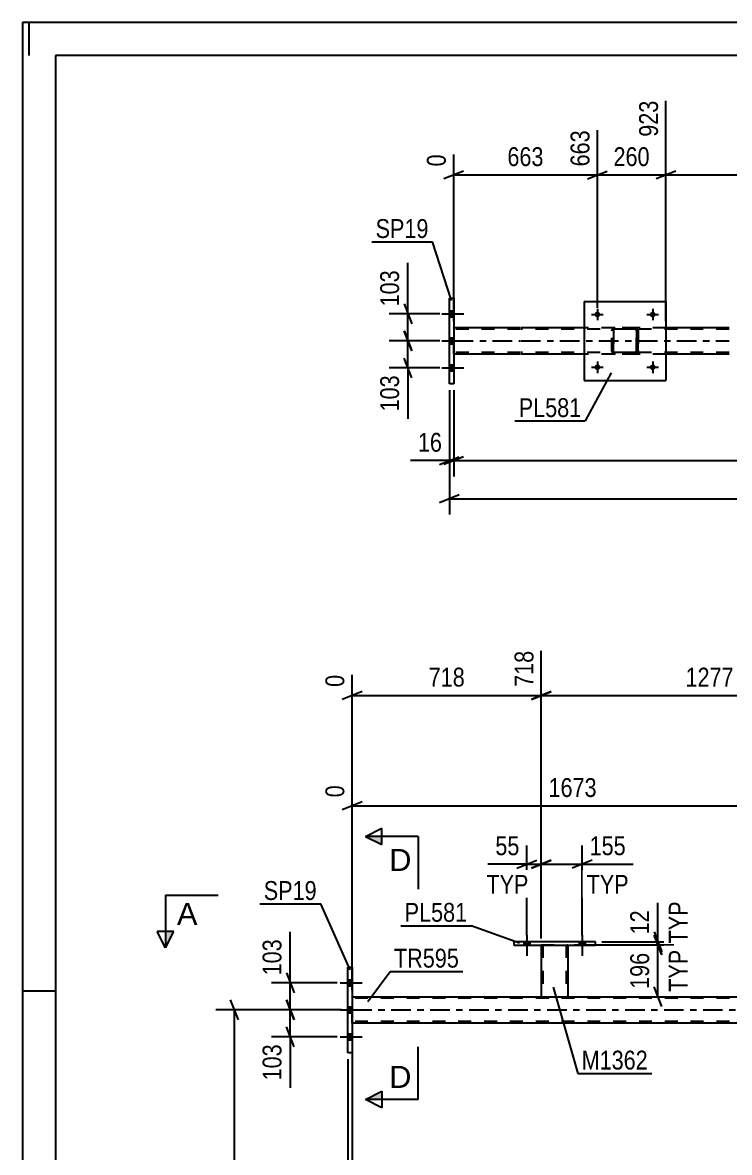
# Model space of a CAD drawing. Header units: millimetres. Extents: x 0 to 841, y 0 to 594.
# Drawn here: x 0 to 107.3, y 422.5 to 594 of the extents above; entities that cross this region are included whole.
import ezdxf

# ---------------------------------------------------------------- set-up
doc = ezdxf.new("R2010")
doc.units = ezdxf.units.MM
doc.linetypes.add('DXK_LINE_DOT2', pattern=[3.9198, 1.9599, -1.9599])
doc.linetypes.add('DXK_LINE_DOT3', pattern=[5.9187, 2.979, -0.9799, 0.9799, -0.9799])
doc.styles.add('Arial', font='ARIAL.TTF', dxfattribs={"height": 0.2})
doc.styles.add('Arial Narrow', font='ARIALN.TTF', dxfattribs={"height": 0.2})

# ---------------------------------------------------------------- blocks, each defined once
blk = doc.blocks.new('Unknown-103655217-1133 - 12577')
at = {"color": 5, "linetype": 'Continuous'}
for p, q in [((841, 594), (0, 594)), ((0, 594), (0, 0)), ((1, 589), (1, 594)), ((836, 589), (5, 589)), ((5, 589), (5, 5)), ((5, 447), (0, 447))]:
    blk.add_line(p, q, dxfattribs=at)
blk = doc.blocks.new('Bolt-103655217-2909 - 2877')
at = {"linetype": 'Continuous'}
for points in [[(65.45, 549.35), (65.45, 550.23), (64.81, 550.23), (64.81, 549.35)], [(65.45, 549.35), (65.45, 550.23), (64.81, 550.23), (64.81, 549.35)], [(65.45, 549.35), (65.45, 550.23), (64.81, 550.23), (64.81, 549.35)], [(65.45, 545.25), (65.45, 546.13), (64.81, 546.13), (64.81, 545.25)], [(65.45, 545.25), (65.45, 546.13), (64.81, 546.13), (64.81, 545.25)], [(65.45, 541.15), (65.45, 542.03), (64.81, 542.03), (64.81, 541.15)], [(65.45, 541.15), (65.45, 542.03), (64.81, 542.03), (64.81, 541.15)], [(65.45, 541.15), (65.45, 542.03), (64.81, 542.03), (64.81, 541.15)]]:
    blk.add_hatch(color=1, dxfattribs=at).paths.add_polyline_path(points)
at = {"color": 1, "linetype": 'Continuous'}
for p, q in [((63.65, 549.79), (66.97, 549.79)), ((63.65, 549.79), (66.97, 549.79)), ((63.65, 549.79), (66.97, 549.79)), ((64.81, 550.23), (65.45, 550.23)), ((64.81, 550.23), (65.45, 550.23)), ((64.81, 550.23), (65.45, 550.23)), ((64.81, 549.35), (65.45, 549.35)), ((64.81, 549.35), (65.45, 549.35)), ((64.81, 549.35), (65.45, 549.35)), ((63.65, 545.69), (66.97, 545.69)), ((63.65, 545.69), (66.97, 545.69)), ((64.81, 546.13), (65.45, 546.13)), ((64.81, 546.13), (65.45, 546.13)), ((64.81, 545.25), (65.45, 545.25)), ((64.81, 545.25), (65.45, 545.25)), ((64.81, 542.03), (65.45, 542.03)), ((64.81, 542.03), (65.45, 542.03)), ((64.81, 542.03), (65.45, 542.03)), ((63.65, 541.59), (66.97, 541.59)), ((63.65, 541.59), (66.97, 541.59)), ((63.65, 541.59), (66.97, 541.59)), ((64.81, 541.15), (65.45, 541.15)), ((64.81, 541.15), (65.45, 541.15)), ((64.81, 541.15), (65.45, 541.15))]:
    blk.add_line(p, q, dxfattribs=at)
blk = doc.blocks.new('Part-103655217-2914 - 2877')
at = {"color": 2, "linetype": 'Continuous'}
for p, q in [((75.57, 547.69), (65.45, 547.69)), ((85.27, 547.69), (75.67, 547.69)), ((107.27, 547.69), (97.67, 547.69)), ((75.57, 543.69), (65.45, 543.69)), ((85.27, 543.69), (75.67, 543.69)), ((107.27, 543.69), (97.67, 543.69))]:
    blk.add_line(p, q, dxfattribs=at)
at = {"color": 7, "linetype": 'DXK_LINE_DOT2'}
for p, q in [((65.45, 543.69), (65.45, 547.69)), ((75.57, 547.45), (65.45, 547.45)), ((107.27, 547.45), (75.67, 547.45)), ((97.67, 547.69), (85.27, 547.69)), ((75.57, 543.93), (65.45, 543.93)), ((107.27, 543.93), (75.67, 543.93)), ((97.67, 543.69), (85.27, 543.69))]:
    blk.add_line(p, q, dxfattribs=at)
at = {"color": 7, "linetype": 'DXK_LINE_DOT3'}
for p, q in [((65.45, 545.69), (75.57, 545.69)), ((75.67, 545.69), (107.27, 545.69))]:
    blk.add_line(p, q, dxfattribs=at)
blk = doc.blocks.new('Part-103655217-2993 - 2877')
at = {"color": 7, "linetype": 'DXK_LINE_DOT2'}
for p, q in [((89.47, 547.21), (89.5, 547.4)), ((89.5, 547.4), (89.47, 547.21)), ((89.47, 544.17), (89.47, 547.21)), ((89.47, 547.21), (89.47, 547.21)), ((89.47, 544.17), (89.47, 547.21)), ((89.71, 547.21), (89.72, 547.3)), ((89.71, 547.21), (89.72, 547.3)), ((89.71, 544.17), (89.71, 547.21)), ((89.71, 547.21), (89.71, 547.21)), ((89.71, 547.21), (89.71, 544.17)), ((89.78, 547.38), (89.72, 547.3)), ((89.76, 547.66), (89.95, 547.69)), ((89.95, 547.69), (89.76, 547.66)), ((89.85, 547.43), (89.78, 547.38)), ((89.95, 547.45), (89.85, 547.43)), ((92.99, 547.69), (89.95, 547.69)), ((92.99, 547.45), (89.95, 547.45)), ((92.99, 547.69), (93.17, 547.66)), ((93.17, 547.66), (92.99, 547.69)), ((93.08, 547.43), (92.99, 547.45)), ((93.16, 547.38), (93.08, 547.43)), ((93.16, 547.38), (93.21, 547.3)), ((93.21, 547.3), (93.23, 547.21)), ((93.23, 547.21), (93.21, 547.3)), ((93.23, 544.17), (93.23, 547.21)), ((93.23, 547.21), (93.23, 547.21)), ((93.23, 547.21), (93.23, 544.17)), ((93.43, 547.4), (93.47, 547.21)), ((93.47, 547.21), (93.43, 547.4)), ((93.47, 544.17), (93.47, 547.21)), ((93.47, 547.21), (93.47, 547.21)), ((93.47, 547.21), (93.47, 544.17)), ((89.47, 544.17), (89.47, 544.17)), ((89.5, 543.99), (89.47, 544.17)), ((89.47, 544.17), (89.5, 543.99)), ((89.71, 544.17), (89.71, 544.17)), ((89.72, 544.08), (89.71, 544.17)), ((89.72, 544.08), (89.71, 544.17)), ((89.78, 544), (89.72, 544.08)), ((89.95, 543.69), (89.76, 543.73)), ((89.76, 543.73), (89.95, 543.69)), ((89.85, 543.95), (89.78, 544)), ((89.95, 543.93), (89.85, 543.95)), ((92.99, 543.93), (89.95, 543.93)), ((92.99, 543.69), (89.95, 543.69)), ((93.08, 543.95), (92.99, 543.93)), ((93.17, 543.73), (92.99, 543.69)), ((92.99, 543.69), (93.17, 543.73)), ((93.16, 544), (93.08, 543.95)), ((93.21, 544.08), (93.16, 544)), ((93.23, 544.17), (93.21, 544.08)), ((93.21, 544.08), (93.23, 544.17)), ((93.23, 544.17), (93.23, 544.17)), ((93.47, 544.17), (93.43, 543.99)), ((93.43, 543.99), (93.47, 544.17)), ((93.47, 544.17), (93.47, 544.17))]:
    blk.add_line(p, q, dxfattribs=at)
at = {"color": 7, "linetype": 'DXK_LINE_DOT3'}
blk.add_line((91.47, 545.69), (91.47, 545.69), dxfattribs=at)
at = {"color": 7, "linetype": 'DXK_LINE_DOT2'}
for centre, start, end in [((89.95, 547.21), 112.5, 157.5), ((89.95, 547.21), 112.5, 157.5), ((92.99, 547.21), 22.5, 67.5), ((92.99, 547.21), 22.5, 67.5), ((89.95, 544.17), 202.5, 247.5), ((89.95, 544.17), 202.5, 247.5), ((92.99, 544.17), 292.5, 337.5), ((92.99, 544.17), 292.5, 337.5)]:
    blk.add_arc(centre, 0.48, start, end, dxfattribs=at)
blk = doc.blocks.new('Part-103655217-2940 - 2877')
at = {"color": 2, "linetype": 'Continuous'}
for p, q in [((64.81, 552.19), (65.45, 552.19)), ((64.81, 539.19), (64.81, 552.19)), ((65.45, 552.19), (65.45, 539.19)), ((65.45, 539.19), (64.81, 539.19))]:
    blk.add_line(p, q, dxfattribs=at)
blk = doc.blocks.new('Part-103655217-2992 - 2877')
at = {"color": 2, "linetype": 'Continuous'}
for p, q in [((85.27, 551.69), (85.27, 539.69)), ((85.27, 551.69), (97.67, 551.69)), ((97.67, 551.69), (97.67, 539.69)), ((85.27, 539.69), (97.67, 539.69))]:
    blk.add_line(p, q, dxfattribs=at)
blk = doc.blocks.new('Bolt-103655217-3097 - 2877')
at = {"linetype": 'Continuous'}
for points in [[(87.71, 549.69, -1), (86.83, 549.69, -1)], [(96.11, 549.69, -1), (95.23, 549.69, -1)]]:
    blk.add_hatch(color=1, dxfattribs=at).paths.add_polyline_path(points)
at = {"color": 1, "linetype": 'Continuous'}
for p, q in [((87.27, 550.57), (87.27, 548.81)), ((95.67, 550.57), (95.67, 548.81)), ((86.39, 549.69), (88.15, 549.69)), ((94.79, 549.69), (96.55, 549.69))]:
    blk.add_line(p, q, dxfattribs=at)
blk = doc.blocks.new('Bolt-103655217-3098 - 2877')
at = {"linetype": 'Continuous'}
for points in [[(87.71, 541.69, -1), (86.83, 541.69, -1)], [(96.11, 541.69, -1), (95.23, 541.69, -1)]]:
    blk.add_hatch(color=1, dxfattribs=at).paths.add_polyline_path(points)
at = {"color": 1, "linetype": 'Continuous'}
for p, q in [((87.27, 542.57), (87.27, 540.81)), ((95.67, 542.57), (95.67, 540.81)), ((86.39, 541.69), (88.15, 541.69)), ((94.79, 541.69), (96.55, 541.69))]:
    blk.add_line(p, q, dxfattribs=at)
blk = doc.blocks.new('Bolt-103655217-3755 - 3748')
at = {"linetype": 'Continuous'}
for points in [[(76.12, 453.99), (77, 453.99), (77, 454.47), (76.12, 454.47)], [(84.52, 453.99), (85.4, 453.99), (85.4, 454.47), (84.52, 454.47)]]:
    blk.add_hatch(color=1, dxfattribs=at).paths.add_polyline_path(points)
at = {"color": 1, "linetype": 'Continuous'}
for p, q in [((76.12, 454.47), (76.12, 453.99)), ((76.56, 455.47), (76.56, 452.35)), ((77, 454.47), (77, 453.99)), ((84.52, 454.47), (84.52, 453.99)), ((84.96, 455.47), (84.96, 452.35)), ((85.4, 454.47), (85.4, 453.99))]:
    blk.add_line(p, q, dxfattribs=at)
blk = doc.blocks.new('Part-103655217-3775 - 3748')
at = {"color": 7, "linetype": 'DXK_LINE_DOT2'}
for p, q in [((78.76, 454), (82.76, 454)), ((78.76, 453.99), (78.76, 454)), ((78.76, 454), (78.76, 453.99)), ((79, 454), (79, 446.15)), ((82.52, 454), (82.52, 446.15)), ((82.76, 454), (82.76, 453.99)), ((82.76, 453.99), (82.76, 454)), ((82.51, 446.15), (82.47, 446.15)), ((82.47, 446.15), (82.51, 446.15)), ((82.52, 446.15), (82.51, 446.15)), ((82.51, 446.15), (82.52, 446.15))]:
    blk.add_line(p, q, dxfattribs=at)
at = {"color": 2, "linetype": 'Continuous'}
for p, q in [((78.76, 453.99), (78.76, 446.15)), ((82.76, 453.99), (82.76, 446.15)), ((78.76, 446.15), (82.76, 446.15))]:
    blk.add_line(p, q, dxfattribs=at)
blk = doc.blocks.new('Part-103655217-3780 - 3748')
at = {"color": 2, "linetype": 'Continuous'}
for p, q in [((74.56, 454.47), (74.56, 453.99)), ((86.96, 454.47), (74.56, 454.47)), ((86.96, 453.99), (86.96, 454.47)), ((74.56, 453.99), (86.96, 453.99))]:
    blk.add_line(p, q, dxfattribs=at)
blk = doc.blocks.new('Bolt-103655217-3784 - 3748')
at = {"linetype": 'Continuous'}
for points in [[(76.12, 453.99), (77, 453.99), (77, 454.47), (76.12, 454.47)], [(84.52, 453.99), (85.4, 453.99), (85.4, 454.47), (84.52, 454.47)]]:
    blk.add_hatch(color=1, dxfattribs=at).paths.add_polyline_path(points)
at = {"color": 1, "linetype": 'Continuous'}
for p, q in [((76.12, 454.47), (76.12, 453.99)), ((76.56, 455.47), (76.56, 452.35)), ((77, 454.47), (77, 453.99)), ((84.52, 454.47), (84.52, 453.99)), ((84.96, 455.47), (84.96, 452.35)), ((85.4, 454.47), (85.4, 453.99))]:
    blk.add_line(p, q, dxfattribs=at)
blk = doc.blocks.new('Bolt-103655217-3939 - 3748')
at = {"linetype": 'Continuous'}
for points in [[(50.04, 447.81), (50.04, 448.69), (49.4, 448.69), (49.4, 447.81)], [(50.04, 447.81), (50.04, 448.69), (49.4, 448.69), (49.4, 447.81)], [(50.04, 447.81), (50.04, 448.69), (49.4, 448.69), (49.4, 447.81)], [(50.04, 443.71), (50.04, 444.59), (49.4, 444.59), (49.4, 443.71)], [(50.04, 443.71), (50.04, 444.59), (49.4, 444.59), (49.4, 443.71)], [(50.04, 439.61), (50.04, 440.49), (49.4, 440.49), (49.4, 439.61)], [(50.04, 439.61), (50.04, 440.49), (49.4, 440.49), (49.4, 439.61)], [(50.04, 439.61), (50.04, 440.49), (49.4, 440.49), (49.4, 439.61)]]:
    blk.add_hatch(color=1, dxfattribs=at).paths.add_polyline_path(points)
at = {"color": 1, "linetype": 'Continuous'}
for p, q in [((48.24, 448.25), (51.56, 448.25)), ((48.24, 448.25), (51.56, 448.25)), ((48.24, 448.25), (51.56, 448.25)), ((49.4, 448.69), (50.04, 448.69)), ((49.4, 448.69), (50.04, 448.69)), ((49.4, 448.69), (50.04, 448.69)), ((49.4, 447.81), (50.04, 447.81)), ((49.4, 447.81), (50.04, 447.81)), ((49.4, 447.81), (50.04, 447.81)), ((49.4, 444.59), (50.04, 444.59)), ((49.4, 444.59), (50.04, 444.59)), ((48.24, 444.15), (51.56, 444.15)), ((48.24, 444.15), (51.56, 444.15)), ((49.4, 443.71), (50.04, 443.71)), ((49.4, 443.71), (50.04, 443.71)), ((48.24, 440.05), (51.56, 440.05)), ((48.24, 440.05), (51.56, 440.05)), ((48.24, 440.05), (51.56, 440.05)), ((49.4, 440.49), (50.04, 440.49)), ((49.4, 440.49), (50.04, 440.49)), ((49.4, 440.49), (50.04, 440.49)), ((49.4, 439.61), (50.04, 439.61)), ((49.4, 439.61), (50.04, 439.61)), ((49.4, 439.61), (50.04, 439.61))]:
    blk.add_line(p, q, dxfattribs=at)
blk = doc.blocks.new('Part-103655217-3988 - 3748')
at = {"color": 2, "linetype": 'Continuous'}
for p, q in [((50.04, 446.15), (750.16, 446.15)), ((116.97, 442.15), (50.04, 442.15))]:
    blk.add_line(p, q, dxfattribs=at)
at = {"color": 7, "linetype": 'DXK_LINE_DOT2'}
for p, q in [((50.04, 442.15), (50.04, 446.15)), ((750.16, 445.91), (50.04, 445.91)), ((750.16, 442.39), (50.04, 442.39))]:
    blk.add_line(p, q, dxfattribs=at)
at = {"color": 7, "linetype": 'DXK_LINE_DOT3'}
blk.add_line((50.04, 444.15), (750.16, 444.15), dxfattribs=at)
blk = doc.blocks.new('Part-103655217-4173 - 3748')
at = {"color": 2, "linetype": 'Continuous'}
for p, q in [((49.4, 437.65), (49.4, 450.65)), ((49.4, 450.65), (50.04, 450.65)), ((50.04, 450.65), (50.04, 437.65)), ((50.04, 437.65), (49.4, 437.65))]:
    blk.add_line(p, q, dxfattribs=at)
blk = doc.blocks.new('StraightDimension-103655217-7975 - 2877')
at = {"color": 7, "linetype": 'Continuous'}
for p, q in [((65.45, 538.19), (65.45, 525.11)), ((66.95, 528.11), (63.95, 526.91)), ((65.45, 527.51), (750.16, 527.51))]:
    blk.add_line(p, q, dxfattribs=at)
blk = doc.blocks.new('StraightDimension-103655217-3538 - 2877')
at = {"color": 7, "linetype": 'Continuous'}
for p, q in [((97.67, 548.69), (97.67, 582.15)), ((127.65, 550.69), (127.65, 579.48)), ((99.17, 571.47), (96.17, 570.27)), ((126.15, 570.27), (129.15, 571.47)), ((97.67, 570.87), (127.65, 570.87))]:
    blk.add_line(p, q, dxfattribs=at)
at = {"color": 0, "linetype": 'Continuous'}
blk.add_wipeout([(127.05, 580.08), (122.85, 580.08), (122.85, 571.57), (127.05, 571.57)], dxfattribs=at)
at = {"color": 0}
blk.add_wipeout([(116.91, 571.62), (116.91, 575.82), (108.4, 575.82), (108.4, 571.62)], dxfattribs=at)
at = {"color": 3, "linetype": 'Continuous', "style": 'Arial Narrow'}
blk.add_text('1940', height=2.863, rotation=90.0002, dxfattribs=at).set_placement((126.45, 572.17))
at = {"color": 3, "style": 'Arial Narrow'}
blk.add_text('1017', height=2.863, dxfattribs=at).set_placement((109, 572.22))
blk = doc.blocks.new('StraightDimension-103655217-3552 - 2877')
at = {"color": 7, "linetype": 'Continuous'}
for p, q in [((97.67, 548.69), (97.67, 582.15)), ((87.27, 550.69), (87.27, 577.65)), ((85.77, 570.27), (88.77, 571.47)), ((99.17, 571.47), (96.17, 570.27)), ((87.27, 570.87), (97.67, 570.87))]:
    blk.add_line(p, q, dxfattribs=at)
at = {"color": 0}
blk.add_wipeout([(95.81, 571.62), (95.81, 575.82), (89.12, 575.82), (89.12, 571.62)], dxfattribs=at)
at = {"color": 3, "style": 'Arial Narrow'}
blk.add_text('260', height=2.863, dxfattribs=at).set_placement((89.72, 572.22))
at = {"color": 0, "linetype": 'Continuous'}
blk.add_wipeout([(97.07, 582.75), (92.87, 582.75), (92.87, 576.07), (97.07, 576.07)], dxfattribs=at)
at = {"color": 3, "linetype": 'Continuous', "style": 'Arial Narrow'}
blk.add_text('923', height=2.863, rotation=90.0002, dxfattribs=at).set_placement((96.47, 576.67))
blk = doc.blocks.new('StraightDimension-103655217-3566 - 2877')
at = {"color": 7, "linetype": 'Continuous'}
for p, q in [((87.27, 550.69), (87.27, 577.65)), ((65.45, 548.69), (65.45, 573.99)), ((66.95, 571.47), (63.95, 570.27)), ((85.77, 570.27), (88.77, 571.47)), ((65.45, 570.87), (87.27, 570.87))]:
    blk.add_line(p, q, dxfattribs=at)
at = {"color": 0, "linetype": 'Continuous'}
for points in [[(86.67, 578.25), (82.47, 578.25), (82.47, 571.57), (86.67, 571.57)], [(64.85, 574.59), (60.65, 574.59), (60.65, 571.57), (64.85, 571.57)]]:
    blk.add_wipeout(points, dxfattribs=at)
at = {"color": 0}
blk.add_wipeout([(79.7, 571.62), (79.7, 575.82), (73.01, 575.82), (73.01, 571.62)], dxfattribs=at)
at = {"color": 3, "linetype": 'Continuous', "style": 'Arial Narrow'}
for s, height, p in [('663', 2.863, (86.07, 572.17)), ('0', 2.86, (64.25, 572.17))]:
    blk.add_text(s, height=height, rotation=90.0002, dxfattribs=at).set_placement(p)
at = {"color": 3, "style": 'Arial Narrow'}
blk.add_text('663', height=2.863, dxfattribs=at).set_placement((73.61, 572.22))
blk = doc.blocks.new('StraightDimension-103655217-3576 - 2877')
at = {"color": 7, "linetype": 'Continuous'}
for p, q in [((57.91, 551.29), (59.11, 548.29)), ((63.35, 549.79), (55.66, 549.79)), ((58.51, 545.69), (58.51, 549.79)), ((59.11, 544.19), (57.91, 547.19)), ((63.35, 545.69), (55.66, 545.69))]:
    blk.add_line(p, q, dxfattribs=at)
at = {"color": 0}
blk.add_wipeout([(57.76, 557), (53.56, 557), (53.56, 550.32), (57.76, 550.32)], dxfattribs=at)
at = {"color": 7, "linetype": 'Continuous'}
blk.add_line((58.51, 549.79), (58.51, 557.53), dxfattribs=at)
blk.add_line((58.51, 549.79), (58.51, 557.53), dxfattribs=at)
at = {"color": 3, "style": 'Arial Narrow'}
blk.add_text('103', height=2.863, rotation=90.0002, dxfattribs=at).set_placement((57.16, 550.92))
blk = doc.blocks.new('StraightDimension-103655217-3586 - 2877')
at = {"color": 7, "linetype": 'Continuous'}
for p, q in [((57.91, 547.19), (59.11, 544.19)), ((63.35, 545.69), (55.66, 545.69)), ((58.51, 541.59), (58.51, 545.69)), ((59.11, 540.09), (57.91, 543.09)), ((63.35, 541.59), (55.66, 541.59))]:
    blk.add_line(p, q, dxfattribs=at)
at = {"color": 0}
blk.add_wipeout([(57.76, 541.07), (53.56, 541.07), (53.56, 534.38), (57.76, 534.38)], dxfattribs=at)
at = {"color": 7, "linetype": 'Continuous'}
blk.add_line((58.51, 541.59), (58.51, 533.86), dxfattribs=at)
blk.add_line((58.51, 541.59), (58.51, 533.86), dxfattribs=at)
at = {"color": 3, "style": 'Arial Narrow'}
blk.add_text('103', height=2.863, rotation=90.0002, dxfattribs=at).set_placement((57.16, 534.98))
blk = doc.blocks.new('StraightDimension-103655217-3628 - 2877')
at = {"color": 7, "linetype": 'Continuous'}
for p, q in [((64.81, 538.19), (64.81, 519.32)), ((66.31, 522.32), (63.31, 521.12)), ((64.81, 521.72), (750.8, 521.72))]:
    blk.add_line(p, q, dxfattribs=at)
blk = doc.blocks.new('StraightDimension-103655217-7976 - 2877')
at = {"color": 7, "linetype": 'Continuous'}
for p, q in [((64.81, 538.19), (64.81, 525.11)), ((65.45, 538.19), (65.45, 525.11)), ((63.31, 526.91), (66.31, 528.11)), ((66.95, 528.11), (63.95, 526.91)), ((64.81, 527.51), (65.45, 527.51))]:
    blk.add_line(p, q, dxfattribs=at)
at = {"color": 0}
blk.add_wipeout([(64.28, 528.26), (64.28, 532.46), (59.42, 532.46), (59.42, 528.26)], dxfattribs=at)
at = {"color": 7, "linetype": 'Continuous'}
blk.add_line((64.81, 527.51), (58.9, 527.51), dxfattribs=at)
blk.add_line((64.81, 527.51), (58.9, 527.51), dxfattribs=at)
at = {"color": 3, "style": 'Arial Narrow'}
blk.add_text('16', height=2.863, dxfattribs=at).set_placement((60.02, 528.86))
blk = doc.blocks.new('StraightDimension-103655217-5111 - 3748')
at = {"color": 7, "linetype": 'Continuous'}
for p, q in [((40.05, 445.65), (41.25, 442.65)), ((47.74, 444.15), (37.8, 444.15)), ((40.65, 440.05), (40.65, 444.15)), ((41.25, 438.55), (40.05, 441.55)), ((47.74, 440.05), (37.8, 440.05))]:
    blk.add_line(p, q, dxfattribs=at)
at = {"color": 0}
blk.add_wipeout([(39.9, 439.53), (35.7, 439.53), (35.7, 432.84), (39.9, 432.84)], dxfattribs=at)
at = {"color": 7, "linetype": 'Continuous'}
blk.add_line((40.65, 440.05), (40.65, 432.32), dxfattribs=at)
blk.add_line((40.65, 440.05), (40.65, 432.32), dxfattribs=at)
at = {"color": 3, "style": 'Arial Narrow'}
blk.add_text('103', height=2.863, rotation=90.0002, dxfattribs=at).set_placement((39.3, 433.44))
blk = doc.blocks.new('StraightDimension-103655217-4900 - 3748')
at = {"color": 7, "linetype": 'Continuous'}
for p, q in [((50.04, 441.15), (50.04, 382.53)), ((95.62, 321.93), (95.62, 387.78)), ((51.54, 385.53), (48.54, 384.33)), ((50.04, 384.93), (95.62, 384.93)), ((94.12, 384.33), (97.12, 385.53))]:
    blk.add_line(p, q, dxfattribs=at)
at = {"color": 0}
blk.add_wipeout([(77.08, 385.68), (77.08, 389.88), (68.57, 389.88), (68.57, 385.68)], dxfattribs=at)
at = {"color": 3, "style": 'Arial Narrow'}
blk.add_text('1139', height=2.863, dxfattribs=at).set_placement((69.17, 386.28))
blk = doc.blocks.new('StraightDimension-103655217-5121 - 3748')
at = {"color": 7, "linetype": 'Continuous'}
for p, q in [((40.05, 449.75), (41.25, 446.75)), ((47.74, 448.25), (37.8, 448.25)), ((40.65, 444.15), (40.65, 448.25)), ((41.25, 442.65), (40.05, 445.65)), ((47.74, 444.15), (37.8, 444.15))]:
    blk.add_line(p, q, dxfattribs=at)
at = {"color": 0}
blk.add_wipeout([(39.9, 455.46), (35.7, 455.46), (35.7, 448.78), (39.9, 448.78)], dxfattribs=at)
at = {"color": 7, "linetype": 'Continuous'}
blk.add_line((40.65, 448.25), (40.65, 455.99), dxfattribs=at)
blk.add_line((40.65, 448.25), (40.65, 455.99), dxfattribs=at)
at = {"color": 3, "style": 'Arial Narrow'}
blk.add_text('103', height=2.863, rotation=90.0002, dxfattribs=at).set_placement((39.3, 449.38))
blk = doc.blocks.new('StraightDimension-103655217-12167 - 3748')
at = {"color": 7, "linetype": 'Continuous'}
for p, q in [((76.56, 455.47), (76.56, 469.12)), ((78.76, 454.99), (78.76, 469.12)), ((75.06, 465.67), (78.06, 466.87)), ((80.26, 466.87), (77.26, 465.67)), ((76.56, 466.27), (78.76, 466.27))]:
    blk.add_line(p, q, dxfattribs=at)
at = {"color": 0}
blk.add_wipeout([(76.04, 467.02), (76.04, 471.22), (71.18, 471.22), (71.18, 467.02)], dxfattribs=at)
at = {"color": 0, "linetype": 'Continuous'}
blk.add_wipeout([(77.41, 461.17), (77.41, 465.37), (69.82, 465.37), (69.82, 461.17)], dxfattribs=at)
at = {"color": 7, "linetype": 'Continuous'}
blk.add_line((76.56, 466.27), (70.66, 466.27), dxfattribs=at)
blk.add_line((76.56, 466.27), (70.66, 466.27), dxfattribs=at)
at = {"color": 3, "style": 'Arial Narrow'}
blk.add_text('55', height=2.863, dxfattribs=at).set_placement((71.78, 467.62))
at = {"color": 3, "linetype": 'Continuous', "style": 'Arial Narrow'}
blk.add_text('TYP', height=2.863, dxfattribs=at).set_placement((70.42, 461.77))
blk = doc.blocks.new('StraightDimension-103655217-4227 - 3748')
at = {"color": 7, "linetype": 'Continuous'}
for p, q in [((32.77, 442.65), (31.57, 445.65)), ((48.4, 444.15), (29.32, 444.15)), ((32.17, 318.29), (32.17, 444.15)), ((31.57, 319.79), (32.77, 316.79)), ((93.98, 318.29), (29.32, 318.29))]:
    blk.add_line(p, q, dxfattribs=at)
at = {"color": 0}
blk.add_wipeout([(31.42, 385.48), (27.22, 385.48), (27.22, 376.97), (31.42, 376.97)], dxfattribs=at)
at = {"color": 3, "style": 'Arial Narrow'}
blk.add_text('3147', height=2.863, rotation=90.0002, dxfattribs=at).set_placement((30.82, 377.57))
blk = doc.blocks.new('StraightDimension-103655217-8921 - 3748')
at = {"color": 7, "linetype": 'Continuous'}
for p, q in [((78.76, 455), (78.76, 498.65)), ((50.04, 447.15), (50.04, 494.99)), ((51.54, 492.47), (48.54, 491.27)), ((77.26, 491.27), (80.26, 492.47)), ((50.04, 491.87), (78.76, 491.87))]:
    blk.add_line(p, q, dxfattribs=at)
at = {"color": 0, "linetype": 'Continuous'}
for points in [[(78.16, 499.25), (73.96, 499.25), (73.96, 492.57), (78.16, 492.57)], [(49.44, 495.59), (45.24, 495.59), (45.24, 492.57), (49.44, 492.57)]]:
    blk.add_wipeout(points, dxfattribs=at)
at = {"color": 0}
blk.add_wipeout([(67.74, 492.62), (67.74, 496.82), (61.06, 496.82), (61.06, 492.62)], dxfattribs=at)
at = {"color": 3, "linetype": 'Continuous', "style": 'Arial Narrow'}
for s, height, p in [('718', 2.863, (77.56, 493.17)), ('0', 2.86, (48.84, 493.17))]:
    blk.add_text(s, height=height, rotation=90.0002, dxfattribs=at).set_placement(p)
at = {"color": 3, "style": 'Arial Narrow'}
blk.add_text('718', height=2.863, dxfattribs=at).set_placement((61.66, 493.22))
blk = doc.blocks.new('StraightDimension-103655217-4535 - 3748')
at = {"color": 7, "linetype": 'Continuous'}
blk.add_line((49.4, 436.65), (49.4, 278.74), dxfattribs=at)
blk = doc.blocks.new('StraightDimension-103655217-4920 - 3748')
at = {"color": 7, "linetype": 'Continuous'}
for p, q in [((87.96, 454.47), (98.87, 454.47)), ((95.87, 455.97), (97.07, 452.97)), ((97.07, 452.5), (95.87, 455.5)), ((96.47, 454), (96.47, 454.47)), ((83.76, 454), (98.87, 454))]:
    blk.add_line(p, q, dxfattribs=at)
at = {"color": 0}
blk.add_wipeout([(95.72, 459.85), (91.52, 459.85), (91.52, 455), (95.72, 455)], dxfattribs=at)
at = {"color": 0, "linetype": 'Continuous'}
blk.add_wipeout([(101.57, 461.22), (97.37, 461.22), (97.37, 453.63), (101.57, 453.63)], dxfattribs=at)
at = {"color": 7, "linetype": 'Continuous'}
blk.add_line((96.47, 454.47), (96.47, 460.38), dxfattribs=at)
blk.add_line((96.47, 454.47), (96.47, 460.38), dxfattribs=at)
at = {"color": 3, "linetype": 'Continuous', "style": 'Arial Narrow'}
blk.add_text('TYP', height=2.863, rotation=90.0002, dxfattribs=at).set_placement((100.97, 454.23))
at = {"color": 3, "style": 'Arial Narrow'}
blk.add_text('12', height=2.863, rotation=90.0002, dxfattribs=at).set_placement((95.12, 455.6))
blk = doc.blocks.new('StraightDimension-103655217-4928 - 3748')
at = {"color": 7, "linetype": 'Continuous'}
for p, q in [((95.87, 455.5), (97.07, 452.5)), ((83.76, 454), (98.87, 454)), ((96.47, 446.15), (96.47, 454)), ((97.07, 444.65), (95.87, 447.65)), ((83.76, 446.15), (98.87, 446.15))]:
    blk.add_line(p, q, dxfattribs=at)
at = {"color": 0}
blk.add_wipeout([(95.72, 453.42), (91.52, 453.42), (91.52, 446.73), (95.72, 446.73)], dxfattribs=at)
at = {"color": 0, "linetype": 'Continuous'}
blk.add_wipeout([(101.57, 453.87), (97.37, 453.87), (97.37, 446.28), (101.57, 446.28)], dxfattribs=at)
at = {"color": 3, "linetype": 'Continuous', "style": 'Arial Narrow'}
blk.add_text('TYP', height=2.863, rotation=90.0002, dxfattribs=at).set_placement((100.97, 446.88))
at = {"color": 3, "style": 'Arial Narrow'}
blk.add_text('196', height=2.863, rotation=90.0002, dxfattribs=at).set_placement((95.12, 447.33))
blk = doc.blocks.new('StraightDimension-103655217-8920 - 3748')
at = {"color": 7, "linetype": 'Continuous'}
for p, q in [((129.85, 455), (129.85, 500.48)), ((78.76, 455), (78.76, 498.65)), ((80.26, 492.47), (77.26, 491.27)), ((128.35, 491.27), (131.35, 492.47)), ((78.76, 491.87), (129.85, 491.87))]:
    blk.add_line(p, q, dxfattribs=at)
at = {"color": 0, "linetype": 'Continuous'}
blk.add_wipeout([(129.25, 501.08), (125.05, 501.08), (125.05, 492.57), (129.25, 492.57)], dxfattribs=at)
at = {"color": 0}
blk.add_wipeout([(108.56, 492.62), (108.56, 496.82), (100.05, 496.82), (100.05, 492.62)], dxfattribs=at)
at = {"color": 3, "linetype": 'Continuous', "style": 'Arial Narrow'}
blk.add_text('1995', height=2.863, rotation=90.0002, dxfattribs=at).set_placement((128.65, 493.17))
at = {"color": 3, "style": 'Arial Narrow'}
blk.add_text('1277', height=2.863, dxfattribs=at).set_placement((100.65, 493.22))
blk = doc.blocks.new('StraightDimension-103655217-10940 - 3748')
at = {"color": 7, "linetype": 'Continuous'}
for p, q in [((116.97, 443.15), (116.97, 488.22)), ((50.04, 447.15), (50.04, 478.24)), ((51.54, 475.71), (48.54, 474.51)), ((50.04, 475.11), (116.97, 475.11)), ((115.47, 474.51), (118.47, 475.71))]:
    blk.add_line(p, q, dxfattribs=at)
at = {"color": 0, "linetype": 'Continuous'}
for points in [[(116.37, 488.82), (112.17, 488.82), (112.17, 480.31), (116.37, 480.31)], [(49.44, 478.84), (45.24, 478.84), (45.24, 475.81), (49.44, 475.81)]]:
    blk.add_wipeout(points, dxfattribs=at)
at = {"color": 0}
blk.add_wipeout([(87.76, 475.86), (87.76, 480.06), (79.25, 480.06), (79.25, 475.86)], dxfattribs=at)
at = {"color": 3, "linetype": 'Continuous', "style": 'Arial Narrow'}
for s, height, p in [('1673', 2.863, (115.77, 480.91)), ('0', 2.86, (48.84, 476.41))]:
    blk.add_text(s, height=height, rotation=90.0002, dxfattribs=at).set_placement(p)
at = {"color": 3, "style": 'Arial Narrow'}
blk.add_text('1673', height=2.863, dxfattribs=at).set_placement((79.85, 476.46))
blk = doc.blocks.new('StraightDimension-103655217-12166 - 3748')
at = {"color": 7, "linetype": 'Continuous'}
for p, q in [((78.76, 454.99), (78.76, 469.12)), ((84.96, 455.47), (84.96, 469.12)), ((77.26, 465.67), (80.26, 466.87)), ((86.46, 466.87), (83.46, 465.67)), ((78.76, 466.27), (84.96, 466.27))]:
    blk.add_line(p, q, dxfattribs=at)
at = {"color": 0}
blk.add_wipeout([(92.17, 467.02), (92.17, 471.22), (85.49, 471.22), (85.49, 467.02)], dxfattribs=at)
at = {"color": 0, "linetype": 'Continuous'}
blk.add_wipeout([(92.63, 461.17), (92.63, 465.37), (85.04, 465.37), (85.04, 461.17)], dxfattribs=at)
at = {"color": 7, "linetype": 'Continuous'}
blk.add_line((84.96, 466.27), (92.7, 466.27), dxfattribs=at)
blk.add_line((84.96, 466.27), (92.7, 466.27), dxfattribs=at)
at = {"color": 3, "style": 'Arial Narrow'}
blk.add_text('155', height=2.863, dxfattribs=at).set_placement((86.09, 467.62))
at = {"color": 3, "linetype": 'Continuous', "style": 'Arial Narrow'}
blk.add_text('TYP', height=2.863, dxfattribs=at).set_placement((85.64, 461.77))
blk = doc.blocks.new('Mark-103655217-2936 - 2877')
at = {"color": 0}
blk.add_wipeout([(61.64, 561.31), (61.64, 564.31), (53.6, 564.31), (53.6, 561.31)], dxfattribs=at)
blk.add_wipeout([(61.64, 561.31), (61.64, 564.31), (53.6, 564.31), (53.6, 561.31)], dxfattribs=at)
at = {"color": 30, "linetype": 'Continuous'}
for p in [(53, 560.71), (65.13, 551.83)]:
    blk.add_line(p, (62.24, 560.71), dxfattribs=at)
at = {"color": 3, "style": 'Arial Narrow'}
blk.add_text('SP19', height=2.863, dxfattribs=at).set_placement((53.6, 561.31))
blk = doc.blocks.new('Mark-103655217-2988 - 2877')
at = {"color": 0}
blk.add_wipeout([(84.84, 534.13), (84.84, 537.13), (75.33, 537.13), (75.33, 534.13)], dxfattribs=at)
blk.add_wipeout([(84.84, 534.13), (84.84, 537.13), (75.33, 537.13), (75.33, 534.13)], dxfattribs=at)
at = {"color": 30, "linetype": 'Continuous'}
for p in [(89.37, 540.86), (74.73, 533.53)]:
    blk.add_line(p, (85.44, 533.53), dxfattribs=at)
at = {"color": 3, "style": 'Arial Narrow'}
blk.add_text('PL581', height=2.863, dxfattribs=at).set_placement((75.33, 534.13))
blk = doc.blocks.new('Mark-103655217-3771 - 3748')
at = {"color": 0}
blk.add_wipeout([(94.93, 435.09), (94.93, 438.09), (84.88, 438.09), (84.88, 435.09)], dxfattribs=at)
blk.add_wipeout([(94.93, 435.09), (94.93, 438.09), (84.88, 438.09), (84.88, 435.09)], dxfattribs=at)
at = {"color": 30, "linetype": 'Continuous'}
for p, q in [((80.57, 447.6), (84.28, 434.49)), ((84.28, 434.49), (95.53, 434.49))]:
    blk.add_line(p, q, dxfattribs=at)
at = {"color": 3, "style": 'Arial Narrow'}
blk.add_text('M1362', height=2.863, dxfattribs=at).set_placement((84.88, 435.09))
blk = doc.blocks.new('Mark-103655217-3776 - 3748')
at = {"color": 0}
blk.add_wipeout([(67.51, 457.52), (67.51, 460.52), (58.01, 460.52), (58.01, 457.52)], dxfattribs=at)
blk.add_wipeout([(67.51, 457.52), (67.51, 460.52), (58.01, 460.52), (58.01, 457.52)], dxfattribs=at)
at = {"color": 30, "linetype": 'Continuous'}
for p in [(57.41, 456.92), (75.42, 454.28)]:
    blk.add_line(p, (68.11, 456.92), dxfattribs=at)
at = {"color": 3, "style": 'Arial Narrow'}
blk.add_text('PL581', height=2.863, dxfattribs=at).set_placement((58.01, 457.52))
blk = doc.blocks.new('Mark-103655217-3984 - 3748')
at = {"color": 0}
blk.add_wipeout([(66.25, 450.56), (66.25, 453.56), (56.39, 453.56), (56.39, 450.56)], dxfattribs=at)
blk.add_wipeout([(66.25, 450.56), (66.25, 453.56), (56.39, 453.56), (56.39, 450.56)], dxfattribs=at)
at = {"color": 30, "linetype": 'Continuous'}
for p, q in [((52.44, 445.44), (55.79, 449.96)), ((55.79, 449.96), (66.85, 449.96))]:
    blk.add_line(p, q, dxfattribs=at)
at = {"color": 3, "style": 'Arial Narrow'}
blk.add_text('TR595', height=2.863, dxfattribs=at).set_placement((56.39, 450.56))
blk = doc.blocks.new('Mark-103655217-4169 - 3748')
at = {"color": 0}
blk.add_wipeout([(44.66, 460.83), (44.66, 463.83), (36.62, 463.83), (36.62, 460.83)], dxfattribs=at)
blk.add_wipeout([(44.66, 460.83), (44.66, 463.83), (36.62, 463.83), (36.62, 460.83)], dxfattribs=at)
at = {"color": 30, "linetype": 'Continuous'}
for p in [(36.02, 460.23), (49.76, 450.21)]:
    blk.add_line(p, (45.26, 460.23), dxfattribs=at)
at = {"color": 3, "style": 'Arial Narrow'}
blk.add_text('SP19', height=2.863, dxfattribs=at).set_placement((36.62, 460.83))
blk = doc.blocks.new('SectionMark-103655217-5342 - 3748')
at = {"linetype": 'Continuous'}
blk.add_hatch(color=6, dxfattribs=at).paths.add_polyline_path([(21.69, 456.05), (22.94, 456.05), (21.69, 453.55)])
at = {"color": 6, "linetype": 'Continuous'}
for p, q in [((21.69, 461.55), (29.69, 461.55)), ((21.69, 461.55), (21.69, 453.55)), ((21.69, 453.55), (20.44, 456.05)), ((22.94, 456.05), (20.44, 456.05)), ((21.69, 453.55), (22.94, 456.05))]:
    blk.add_line(p, q, dxfattribs=at)
at = {"color": 0, "linetype": 'Continuous'}
blk.add_wipeout([(26.55, 457.05), (26.55, 460.55), (23.44, 460.55), (23.44, 457.05)], dxfattribs=at)
at = {"color": 3, "linetype": 'Continuous', "style": 'Arial'}
blk.add_text('A', height=3.34, dxfattribs=at).set_placement((23.44, 457.05))
blk = doc.blocks.new('SectionMark-103655217-5346 - 3748')
at = {"linetype": 'Continuous'}
for points in [[(54.54, 470.48), (54.54, 469.23), (52.04, 470.48)], [(54.54, 431.8), (54.54, 430.55), (52.04, 430.55)]]:
    blk.add_hatch(color=6, dxfattribs=at).paths.add_polyline_path(points)
at = {"color": 6, "linetype": 'Continuous'}
for p, q in [((52.04, 470.48), (54.54, 471.73)), ((54.54, 469.23), (54.54, 471.73)), ((60.04, 470.48), (52.04, 470.48)), ((52.04, 470.48), (54.54, 469.23)), ((60.04, 470.48), (60.04, 462.48)), ((60.04, 430.55), (60.04, 438.55)), ((52.04, 430.55), (54.54, 431.8)), ((60.04, 430.55), (52.04, 430.55)), ((54.54, 429.3), (52.04, 430.55)), ((54.54, 431.8), (54.54, 429.3))]:
    blk.add_line(p, q, dxfattribs=at)
at = {"color": 0, "linetype": 'Continuous'}
for points in [[(59.04, 465.23), (59.04, 468.73), (55.67, 468.73), (55.67, 465.23)], [(59.04, 432.3), (59.04, 435.8), (55.67, 435.8), (55.67, 432.3)]]:
    blk.add_wipeout(points, dxfattribs=at)
at = {"color": 3, "linetype": 'Continuous', "style": 'Arial'}
for p in [(55.67, 465.23), (55.67, 432.3)]:
    blk.add_text('D', height=3.34, dxfattribs=at).set_placement(p)

msp = doc.modelspace()

# ---------------------------------------------------------------- block references
for name in ['Unknown-103655217-1133 - 12577', 'Part-103655217-2940 - 2877', 'Part-103655217-2992 - 2877', 'Bolt-103655217-3097 - 2877', 'Bolt-103655217-2909 - 2877', 'Part-103655217-2914 - 2877', 'Part-103655217-2993 - 2877', 'Bolt-103655217-3098 - 2877', 'Part-103655217-3780 - 3748', 'Bolt-103655217-3755 - 3748', 'Bolt-103655217-3784 - 3748', 'Part-103655217-3775 - 3748', 'Part-103655217-4173 - 3748', 'Bolt-103655217-3939 - 3748', 'Part-103655217-3988 - 3748']:
    msp.add_blockref(name, (0, 0))

# ---------------------------------------------------------------- next in the draw order: block references
for name in ['StraightDimension-103655217-3538 - 2877', 'StraightDimension-103655217-7975 - 2877', 'StraightDimension-103655217-12167 - 3748', 'StraightDimension-103655217-4920 - 3748', 'StraightDimension-103655217-5111 - 3748']:
    msp.add_blockref(name, (0, 0))

# ---------------------------------------------------------------- next in the draw order: block references
for name in ['StraightDimension-103655217-3552 - 2877', 'StraightDimension-103655217-5121 - 3748', 'StraightDimension-103655217-4900 - 3748']:
    msp.add_blockref(name, (0, 0))

# ---------------------------------------------------------------- next in the draw order: block references
for name in ['StraightDimension-103655217-3566 - 2877', 'StraightDimension-103655217-8921 - 3748', 'StraightDimension-103655217-4227 - 3748']:
    msp.add_blockref(name, (0, 0))

# ---------------------------------------------------------------- next in the draw order: block references
for name in ['StraightDimension-103655217-3576 - 2877', 'StraightDimension-103655217-4928 - 3748', 'StraightDimension-103655217-4535 - 3748']:
    msp.add_blockref(name, (0, 0))

# ---------------------------------------------------------------- next in the draw order: block references
for name in ['Mark-103655217-2936 - 2877', 'StraightDimension-103655217-3586 - 2877', 'StraightDimension-103655217-8920 - 3748']:
    msp.add_blockref(name, (0, 0))

# ---------------------------------------------------------------- next in the draw order: block references
for name in ['StraightDimension-103655217-3628 - 2877', 'StraightDimension-103655217-10940 - 3748']:
    msp.add_blockref(name, (0, 0))

# ---------------------------------------------------------------- next in the draw order: block references
for name in ['Mark-103655217-2988 - 2877', 'StraightDimension-103655217-7976 - 2877', 'StraightDimension-103655217-12166 - 3748', 'Mark-103655217-4169 - 3748', 'Mark-103655217-3776 - 3748', 'Mark-103655217-3771 - 3748']:
    msp.add_blockref(name, (0, 0))

# ---------------------------------------------------------------- next in the draw order: block references
msp.add_blockref('Mark-103655217-3984 - 3748', (0, 0))

# ---------------------------------------------------------------- next in the draw order: block references
msp.add_blockref('SectionMark-103655217-5342 - 3748', (0, 0))

# ---------------------------------------------------------------- next in the draw order: block references
msp.add_blockref('SectionMark-103655217-5346 - 3748', (0, 0))

doc.saveas('drawing.dxf')
